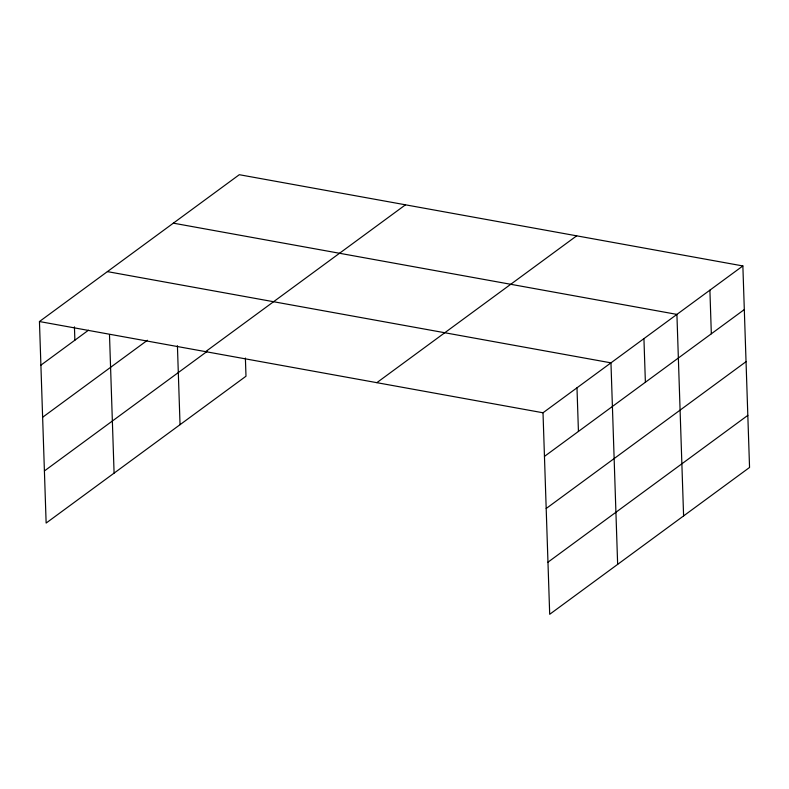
<?xml version="1.0" encoding="UTF-8"?>
<svg xmlns="http://www.w3.org/2000/svg" width="789" height="789" viewBox="0 0 789 789"><rect width="100%" height="100%" fill="white"/><g stroke="black" fill="none" stroke-linecap="round" stroke-linejoin="round"><path stroke-width="1.18" d="M245.389 358.048L245.99 376.225L46.137 523.058L39.45 321.537L239.304 174.704L742.863 265.942L749.55 467.463L549.696 614.296L543.01 412.775L742.863 265.942M40.9 365.159L88.467 330.216M42.626 417.263L147.435 340.266M205.623 351.647L405.477 204.815M44.411 470.944L207.408 351.194M376.836 382.665L576.69 235.832M544.459 456.397L744.313 309.564M546.185 508.501L746.039 361.678M547.961 562.192L747.824 415.359M173.353 223.159L676.913 314.397L683.599 515.917M107.403 271.613L610.962 362.851L617.649 564.372M39.45 321.537L543.01 412.775M709.893 290.174L711.333 333.796M643.932 338.629L645.382 382.251M576.986 387.813L578.436 431.435M177.417 345.73L180.04 424.679M109.493 334.625L114.089 473.134M74.432 326.873L74.876 340.197"/></g></svg>
